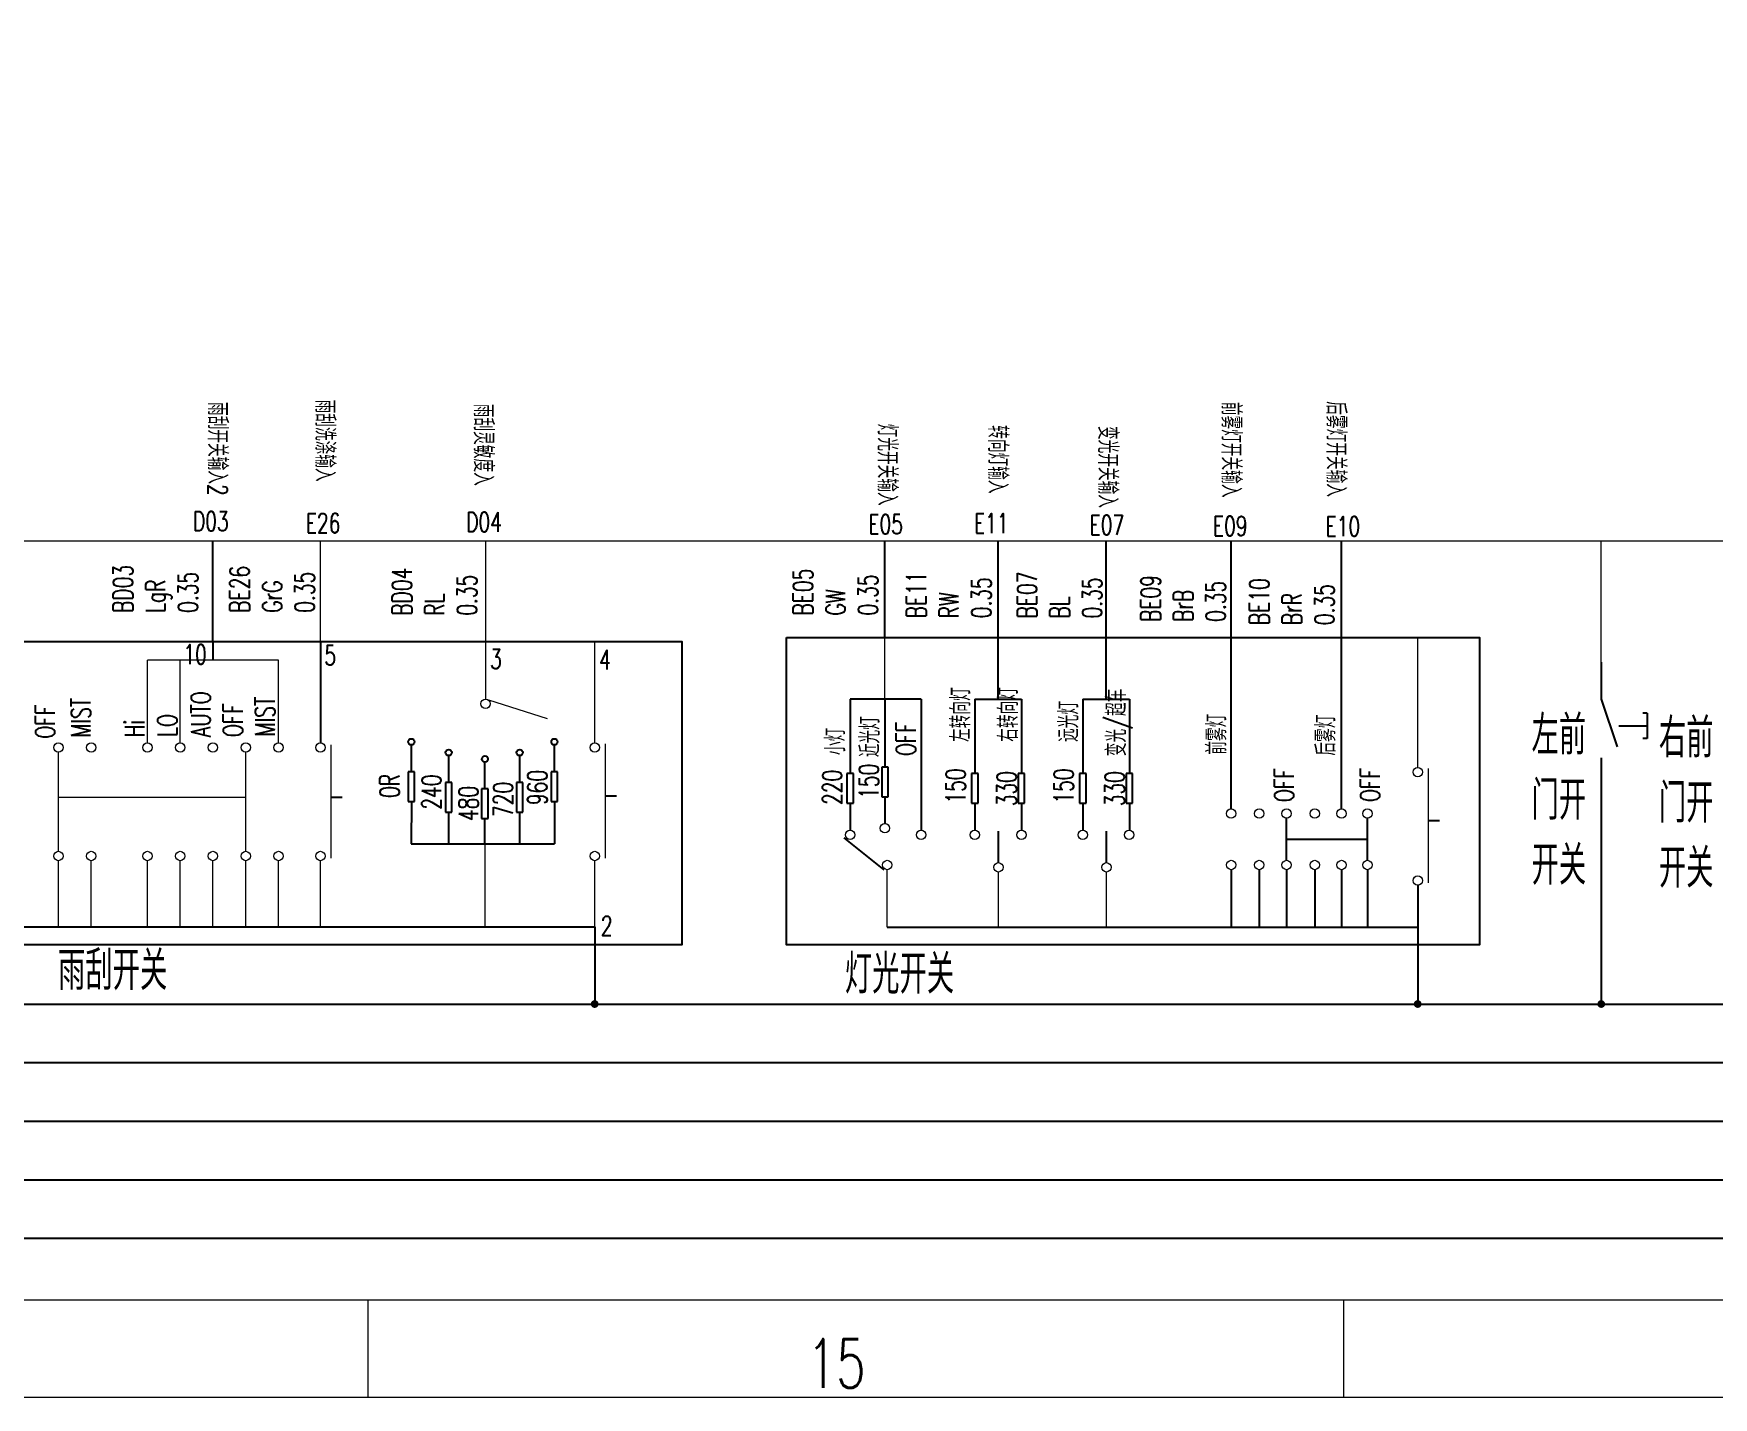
# Model space of a CAD drawing. Header units: millimetres. Extents: x 944 to 3046, y -306 to 288.
# Drawn here: x 2311.3 to 2483.5, y -305.6 to -165.9 of the extents above; entities that cross this region are included whole.
import ezdxf

# ---------------------------------------------------------------- set-up
doc = ezdxf.new("R2010")
doc.units = ezdxf.units.MM
doc.linetypes.add('DASHED', pattern=[19.05, 12.7, -6.35])
doc.layers.add('0Filament', color=7, linetype='Continuous', lineweight=20)
doc.layers.add('细实线', color=7, linetype='Continuous', lineweight=15)
for name, color, linetype in [('3DASHED', 3, 'DASHED'), ('低速CAN低', 21, 'Continuous'), ('地线', 2, 'Continuous'), ('文字层', 7, 'Continuous'), ('电器件', 4, 'Continuous')]:
    doc.layers.add(name, color=color, linetype=linetype)
doc.layers.add('低速CAN高', color=7, linetype='Continuous', true_color=0x9c6471)
doc.layers.add('高速CAN低', color=7, linetype='Continuous', true_color=0xffa500, plot=False)
doc.layers.add('高速CAN高', color=23, linetype='Continuous', plot=False)
doc.styles.add('HZ', font='txt.shx', dxfattribs={"width": 0.7, "height": 2})
doc.styles.add('HZ-3.0', font='txt.shx', dxfattribs={"width": 0.7, "height": 3.5, "bigfont": 'hztxt.shx'})
doc.styles.add('hztxt', font='txt.shx', dxfattribs={"width": 0.7, "bigfont": 'hztxt.shx'})

# ---------------------------------------------------------------- blocks, each defined once
blk = doc.blocks.new('kaiguan')
at = {"layer": '电器件', "color": 140}
for p, q in [((3453.71, -1023.38), (3453.71, -1027.19)), ((3453.71, -1027.19), (3455.36, -1032.08)), ((3458.41, -1028.62), (3457.96, -1028.62)), ((3458.41, -1028.62), (3458.41, -1031.21)), ((3455.51, -1029.91), (3458.41, -1029.91)), ((3458.41, -1031.21), (3457.96, -1031.21)), ((3453.71, -1033.19), (3453.71, -1040.7))]:
    blk.add_line(p, q, dxfattribs=at)

msp = doc.modelspace()

# ---------------------------------------------------------------- hatches: boundary and pattern name
at = {"layer": '0Filament', "ltscale": 0.1}
for points in [[(2368.44, -265.31, 1), (2369.24, -265.31, 1)], [(2452.8, -265.31, 1), (2453.6, -265.31, 1)], [(2471.61, -265.31, 1), (2472.41, -265.31, 1)]]:
    msp.add_hatch(color=0, dxfattribs=at).paths.add_polyline_path(points)

# ---------------------------------------------------------------- linework, layer by layer
for p, q in [((2398.59, -227.74), (2398.59, -217.87)), ((2410.19, -227.74), (2410.19, -217.87)), ((2421.25, -227.74), (2421.25, -217.87)), ((2434.07, -227.74), (2434.07, -217.87)), ((2445.4, -227.74), (2445.4, -217.87))]:
    msp.add_line(p, q)
at = {"color": 2}
for p, q in [((2472.01, -247.58), (2472.01, -265.31)), ((2368.84, -259.25), (2368.84, -265.31))]:
    msp.add_line(p, q, dxfattribs=at)
at = {"layer": '0Filament', "color": 2}
msp.add_line((953.61, -295.62), (3035.61, -295.62), dxfattribs=at)
at = {"layer": '0Filament'}
for p, q in [((2345.61, -305.62), (2345.61, -295.62)), ((2445.61, -305.62), (2445.61, -295.62))]:
    msp.add_line(p, q, dxfattribs=at)
at = {"layer": '0Filament', "color": 7}
msp.add_line((3045.61, -305.62), (943.61, -305.62), dxfattribs=at)
at = {"layer": '低速CAN低'}
msp.add_line((1015.7, -289.31), (2840.07, -289.31), dxfattribs=at)
at = {"layer": '低速CAN高'}
msp.add_line((1015.7, -283.31), (2840.07, -283.31), dxfattribs=at)
at = {"layer": '地线'}
for p, q in [((2453.2, -259.25, 0.07), (2453.2, -265.31)), ((1015.7, -265.31), (2840.07, -265.31))]:
    msp.add_line(p, q, dxfattribs=at)
at = {"layer": '电器件'}
msp.add_line((2329.71, -228.15), (2329.71, -217.87), dxfattribs=at)
at = {"layer": '电器件', "lineweight": 0}
for p, q in [((2340.72, -228.15), (2340.72, -217.87)), ((2357.66, -217.87), (2357.66, -228.15))]:
    msp.add_line(p, q, dxfattribs=at)
at = {"layer": '电器件', "color": 140}
for p, q in [((2329.71, -228.15), (2329.71, -230.06)), ((2340.72, -228.15), (2340.72, -238.54)), ((2410.19, -234.08, 43.81), (2410.19, -227.74)), ((2421.25, -234.08, 43.81), (2421.25, -227.74)), ((2434.07, -245.31, 109.98), (2434.07, -227.74)), ((2445.4, -245.31, 109.98), (2445.4, -227.74)), ((2402.29, -234.08, 83.9), (2395.02, -234.08, -26.07)), ((2407.8, -234.08, 83.9), (2412.57, -234.08, 3.72)), ((2418.87, -234.08, 83.9), (2423.64, -234.08, 3.72)), ((2341.82, -244.12), (2342.94, -244.12)), ((2369.94, -243.98), (2371.06, -243.98)), ((2350.05, -244.54, 61.15), (2350.04, -248.89, 61.15)), ((2364.71, -244.54), (2364.71, -248.89, 380.33)), ((2410.22, -250.82, 109.98), (2410.22, -247.58, 109.98)), ((2421.29, -250.82, 109.98), (2421.29, -247.58, 109.98)), ((2439.76, -250.58, 109.98), (2439.76, -246.27, 109.98)), ((2448.05, -250.58, 109.98), (2448.05, -246.27, 109.98)), ((2454.3, -246.5), (2455.42, -246.5)), ((2350.04, -248.9, 61.15), (2364.71, -248.89, 397.15)), ((2398.5, -251.57, 109.98), (2394.42, -248.29)), ((2439.76, -248.42, 109.98), (2448.05, -248.42, 109.98)), ((2434.07, -251.54, 109.98), (2434.07, -257.44, 109.98)), ((2436.96, -251.54, 109.98), (2436.96, -257.44, 109.98)), ((2439.76, -251.54, 109.98), (2439.76, -257.44, 109.98)), ((2442.65, -251.54, 109.98), (2442.65, -257.44, 109.98)), ((2445.4, -251.54, 109.98), (2445.4, -257.44, 109.98)), ((2448.05, -251.54, 109.98), (2448.05, -257.44, 109.98)), ((2453.2, -253.14), (2453.2, -257.44, 109.98)), ((2303.79, -257.4), (2368.84, -257.4)), ((2368.84, -257.4), (2368.84, -259.25)), ((2398.82, -257.44, 109.98), (2453.2, -257.44, 109.98)), ((2453.2, -257.44, 109.98), (2453.2, -259.25))]:
    msp.add_line(p, q, dxfattribs=at)
at = {"layer": '电器件', "color": 140, "lineweight": 0}
for p, q in [((2357.66, -228.15), (2357.66, -234.06)), ((2368.84, -238.54), (2368.84, -228.15)), ((2398.59, -234.08, 27.88), (2398.59, -227.74)), ((2453.2, -241.06), (2453.2, -227.74)), ((2336.43, -230.06), (2322.99, -230.06)), ((2322.99, -238.54), (2322.99, -230.06)), ((2326.35, -238.54), (2326.35, -230.06)), ((2336.43, -238.54), (2336.43, -230.06)), ((2364, -236.09), (2357.97, -234.18)), ((2341.82, -250.36), (2341.82, -238.75)), ((2369.94, -250.36), (2369.94, -238.66)), ((2313.87, -249.66), (2313.87, -239.5)), ((2333.07, -249.66), (2333.07, -239.5)), ((2454.3, -252.88), (2454.3, -241.18)), ((2333.07, -244.16), (2313.87, -244.16)), ((2357.58, -248.89, -256.33), (2357.58, -257.4, -256.33)), ((2313.87, -257.4), (2313.87, -250.62)), ((2317.23, -257.4), (2317.23, -250.62)), ((2322.99, -257.4), (2322.99, -250.62)), ((2326.35, -257.4), (2326.35, -250.62)), ((2329.71, -257.4), (2329.71, -250.62)), ((2333.07, -257.4), (2333.07, -250.62)), ((2336.43, -257.4), (2336.43, -250.62)), ((2340.72, -257.4), (2340.72, -250.62)), ((2368.84, -257.4), (2368.84, -250.62)), ((2398.82, -257.44, 109.98), (2398.82, -251.54, 109.98)), ((2410.22, -257.44, 109.98), (2410.22, -251.78, 109.98)), ((2421.29, -257.44, 109.98), (2421.29, -251.78, 109.98))]:
    msp.add_line(p, q, dxfattribs=at)
at = {"layer": '电器件', "color": 140, "ltscale": 0.1}
for p, q in [((2395.02, -234.08, -26.07), (2395.02, -241.7, -26.07)), ((2398.59, -234.08, 43.73), (2398.59, -241.04, 43.73)), ((2402.29, -234.08, -106.26), (2402.29, -241.7, -106.26)), ((2407.8, -234.08, 83.9), (2407.8, -241.7, 83.9)), ((2412.57, -234.08, 3.72), (2412.57, -241.7, 3.72)), ((2418.87, -234.08, 83.9), (2418.87, -241.7, 83.9)), ((2423.64, -234.08, 3.72), (2423.64, -241.7, 3.72)), ((2350.05, -241.51, 61.15), (2350.05, -238.76, 61.15)), ((2364.71, -241.51), (2364.71, -238.76)), ((2353.87, -242.6, -106.26), (2353.87, -239.85, -106.26)), ((2357.58, -243.27, 233.9), (2357.58, -240.52, 233.9)), ((2361.15, -242.6, -26.07), (2361.15, -239.85, -26.07)), ((2398.92, -241.04, 233.9), (2398.26, -241.04, 233.9)), ((2398.26, -241.04, 233.9), (2398.26, -244.07, 233.9)), ((2398.92, -244.07, 233.9), (2398.92, -241.04, 233.9)), ((2350.38, -241.51, 61.15), (2349.72, -241.51, 61.15)), ((2349.72, -241.51, 61.15), (2349.72, -244.54, 61.15)), ((2350.38, -244.54, 61.15), (2350.38, -241.51, 61.15)), ((2354.2, -242.6, -106.26), (2353.54, -242.6, -106.26)), ((2353.54, -242.6, -106.26), (2353.54, -245.64, -106.26)), ((2354.2, -245.64, -106.26), (2354.2, -242.6, -106.26)), ((2361.48, -242.6, -26.07), (2360.82, -242.6, -26.07)), ((2360.82, -242.6, -26.07), (2360.82, -245.64, -26.07)), ((2361.48, -245.64, -26.07), (2361.48, -242.6, -26.07)), ((2365.04, -241.51), (2364.38, -241.51)), ((2364.38, -241.51), (2364.38, -244.54)), ((2365.04, -244.54), (2365.04, -241.51)), ((2395.35, -241.7, -26.07), (2394.69, -241.7, -26.07)), ((2394.69, -241.7, -26.07), (2394.69, -244.74, -26.07)), ((2395.35, -244.74, -26.07), (2395.35, -241.7, -26.07)), ((2402.29, -241.7, -106.26), (2402.3, -247.49, -106.26)), ((2408.13, -241.7, 83.9), (2407.47, -241.7, 83.9)), ((2407.47, -241.7, 83.9), (2407.47, -244.74, 83.9)), ((2408.13, -244.74, 83.9), (2408.13, -241.7, 83.9)), ((2412.91, -241.7, 83.9), (2412.25, -241.7, 83.9)), ((2412.25, -241.7, 83.9), (2412.25, -244.74, 83.9)), ((2412.91, -244.74, 83.9), (2412.91, -241.7, 83.9)), ((2419.2, -241.7, 83.9), (2418.53, -241.7, 83.9)), ((2418.53, -241.7, 83.9), (2418.53, -244.74, 83.9)), ((2419.2, -244.74, 83.9), (2419.2, -241.7, 83.9)), ((2423.98, -241.7, 83.9), (2423.32, -241.7, 83.9)), ((2423.32, -241.7, 83.9), (2423.32, -244.74, 83.9)), ((2423.98, -244.74, 83.9), (2423.98, -241.7, 83.9)), ((2357.91, -243.27, 233.9), (2357.25, -243.27, 233.9)), ((2357.25, -243.27, 233.9), (2357.25, -246.3, 233.9)), ((2357.91, -246.3, 233.9), (2357.91, -243.27, 233.9)), ((2398.26, -244.07, 233.9), (2398.92, -244.07, 233.9)), ((2398.59, -244.07, 233.9), (2398.59, -246.82, 233.9)), ((2349.72, -244.54, 61.15), (2350.38, -244.54, 61.15)), ((2353.54, -245.64, -106.26), (2354.2, -245.64, -106.26)), ((2353.88, -248.89, -106.26), (2353.88, -245.64, -106.26)), ((2360.82, -245.64, -26.07), (2361.48, -245.64, -26.07)), ((2361.15, -248.89, -26.07), (2361.15, -245.64, -26.07)), ((2364.38, -244.54), (2365.04, -244.54)), ((2394.69, -244.74, -26.07), (2395.35, -244.74, -26.07)), ((2395.02, -244.74, -26.07), (2395.02, -247.49, -26.07)), ((2407.47, -244.74, 83.9), (2408.13, -244.74, 83.9)), ((2407.8, -244.74, 83.9), (2407.8, -247.49, 83.9)), ((2412.25, -244.74, 83.9), (2412.91, -244.74, 83.9)), ((2412.58, -244.74, 83.9), (2412.58, -247.49, 3.72)), ((2418.53, -244.74, 83.9), (2419.2, -244.74, 83.9)), ((2418.87, -244.74, 83.9), (2418.87, -247.49, 83.9)), ((2423.32, -244.74, 83.9), (2423.98, -244.74, 83.9)), ((2423.65, -244.74, 83.9), (2423.65, -247.49, 3.72)), ((2357.25, -246.3, 233.9), (2357.91, -246.3, 233.9)), ((2357.58, -248.89, 43.73), (2357.58, -246.3, 43.73))]:
    msp.add_line(p, q, dxfattribs=at)
at = {"layer": '电器件', "color": 140}
for points in [[(2297.33, -228.15), (2377.78, -228.15), (2377.78, -259.25), (2297.33, -259.25)], [(2388.49, -227.74), (2459.52, -227.74), (2459.52, -259.25), (2388.49, -259.25)]]:
    msp.add_lwpolyline(points, close=True, dxfattribs=at)
at = {"layer": '电器件', "color": 140, "lineweight": 0}
for centre in [(2357.66, -234.54), (2313.87, -239.02), (2317.23, -239.02), (2322.99, -239.02), (2326.35, -239.02), (2329.71, -239.02), (2333.07, -239.02), (2336.43, -239.02), (2340.72, -239.02), (2368.84, -239.02), (2453.2, -241.54), (2434.07, -245.79, 109.98), (2436.96, -245.79, 109.98), (2439.76, -245.79, 109.98), (2442.65, -245.79, 109.98), (2445.4, -245.79, 109.98), (2448.05, -245.79, 109.98), (2395.02, -247.97, -26.07), (2398.58, -247.3, 233.9), (2402.3, -247.97, 83.9), (2407.8, -247.97, 83.9), (2412.58, -247.97, 3.72), (2418.87, -247.97, 83.9), (2423.61, -247.97, 3.72), (2313.87, -250.14), (2317.23, -250.14), (2322.99, -250.14), (2326.35, -250.14), (2329.71, -250.14), (2333.07, -250.14), (2336.43, -250.14), (2340.72, -250.14), (2368.84, -250.14), (2398.82, -251.06, 109.98), (2410.22, -251.3, 109.98), (2421.29, -251.3, 109.98), (2434.09, -251.06, 109.98), (2436.96, -251.06, 109.98), (2439.76, -251.06, 109.98), (2442.65, -251.06, 109.98), (2445.4, -251.06, 109.98), (2448.05, -251.06, 109.98), (2453.2, -252.66)]:
    msp.add_circle(centre, 0.48, dxfattribs=at)
at = {"layer": '电器件', "color": 140}
for centre in [(2350.05, -238.44, 61.15), (2353.87, -239.54, -106.26), (2361.15, -239.54, -26.07), (2364.71, -238.44), (2357.58, -240.2, 233.9)]:
    msp.add_circle(centre, 0.316, dxfattribs=at)
at = {"layer": '细实线'}
msp.add_line((2472.01, -230.26), (2472.01, -217.87), dxfattribs=at)
msp.add_lwpolyline([(2199.13, -152.47), (2837.81, -152.47), (2837.81, -217.87), (2199.13, -217.87)], close=True, dxfattribs=at)
at = {"layer": '高速CAN低'}
msp.add_line((1015.7, -277.31), (2840.07, -277.31), dxfattribs=at)
at = {"layer": '高速CAN高'}
msp.add_line((1015.7, -271.31), (2840.07, -271.31), dxfattribs=at)

# ---------------------------------------------------------------- block references
msp.add_blockref('kaiguan', (-981.7, 793.12))

# ---------------------------------------------------------------- texts
at = {"layer": '0Filament', "style": 'HZ', "width": 0.7}
msp.add_text('15', height=5, dxfattribs=at).set_placement((2390.6, -304.64))
at = {"layer": '3DASHED', "char_height": 2, "width": 1.4008, "attachment_point": 1, "rotation": 90, "style": 'HZ-3.0'}
for s, insert in [('BD03 LgR 0.35', (2319.49, -225.23)), ('BE26 GrG 0.35', (2331.45, -225.21)), ('BD04 RL 0.35', (2348.08, -225.51)), ('BE05 GW 0.35', (2389.19, -225.49)), ('BE11 RW 0.35', (2400.81, -225.78)), ('BE07 BL 0.35', (2412.16, -225.79)), ('BE09\\PBrB 0.35', (2424.83, -226.15)), ('BE10\\PBrR 0.35', (2435.97, -226.48))]:
    msp.add_mtext(s, dxfattribs=dict(at, insert=insert))
at = {"layer": '文字层', "char_height": 2, "width": 15.56, "attachment_point": 1, "rotation": 270, "style": 'HZ-3.0'}
for s, insert in [('雨刮开关输入2', (2331.18, -203.62)), ('雨刮洗涤输入', (2342.19, -203.37)), ('雨刮灵敏度入', (2358.43, -203.8)), ('前雾灯开关输入', (2435.08, -203.6)), ('后雾灯开关输入', (2445.84, -203.54)), ('灯光开关输入', (2399.83, -205.83)), ('转向灯输入', (2411.16, -205.99)), ('变光开关输入', (2422.44, -206.07))]:
    msp.add_mtext(s, dxfattribs=dict(at, insert=insert))
at = {"layer": '文字层', "char_height": 2, "width": 15.56, "attachment_point": 1, "style": 'HZ-3.0'}
for s, insert in [('D03', (2327.66, -214.83)), ('E26', (2339.23, -215.03)), ('D04', (2355.66, -214.91)), ('E05', (2396.89, -215.14)), ('E11', (2407.72, -215.05)), ('E07', (2419.57, -215.22)), ('E09', (2432.21, -215.33)), ('E10', (2443.76, -215.36))]:
    msp.add_mtext(s, dxfattribs=dict(at, insert=insert))
at = {"layer": '电器件', "color": 140, "lineweight": 0, "style": 'hztxt', "width": 0.7}
for s, p in [('MIST', (2317.17, -238.01)), ('AUTO', (2329.46, -237.95)), ('MIST', (2336.05, -237.88)), ('左转向灯', (2407.35, -238.45, 343.87)), ('右转向灯', (2412.24, -238.43, 343.87)), ('变光/超车', (2423.31, -239.91, 343.87)), ('OFF', (2313.51, -238.11)), ('LO', (2326.03, -237.94)), ('OFF', (2332.77, -237.95)), ('近光灯', (2398.05, -240.01, 233.9)), ('远光灯', (2418.42, -238.45, 343.87)), ('前雾灯', (2433.59, -239.76, 343.87)), ('后雾灯', (2444.77, -239.85, 343.87)), ('Hi', (2322.68, -237.97)), ('小灯', (2394.52, -239.8, 233.9)), ('OFF', (2401.75, -239.89, 233.9)), ('150', (2397.94, -244.28, 207.82)), ('0R', (2348.82, -244.19)), ('240', (2353.11, -245.39)), ('720', (2360.45, -246.14, 207.82)), ('960', (2363.96, -244.92, 233.9)), ('220', (2394.18, -244.9, 233.9)), ('150', (2406.84, -244.77, 317.8)), ('330', (2412.07, -245.05, 343.87)), ('150', (2417.91, -244.77, 317.8)), ('330', (2423.14, -245.05, 343.87)), ('OFF', (2440.51, -244.61, 343.87)), ('OFF', (2449.32, -244.6, 343.87)), ('480', (2356.9, -246.56, 233.9))]:
    msp.add_text(s, height=2, rotation=90, dxfattribs=at).set_placement(p)
at = {"layer": '电器件', "color": 140, "linetype": 'ByBlock', "char_height": 2, "width": 0.2669, "attachment_point": 3, "style": 'HZ-3.0'}
for s, insert in [('10', (2329.07, -228.48)), ('5', (2342.33, -228.58)), ('3', (2359.31, -228.96)), ('4', (2370.49, -229.02)), ('2', (2370.67, -256.3))]:
    msp.add_mtext(s, dxfattribs=dict(at, insert=insert))
at = {"layer": '电器件', "char_height": 4, "attachment_point": 1, "style": 'HZ-3.0'}
for s, insert, width in [('左前门开开关', (2464.87, -235.75), 6.3631), ('右前门开开关', (2477.92, -236.04), 7.2637), ('雨刮开关', (2313.83, -259.88), 15.3555), ('灯光开关', (2394.48, -260.24), 13.2916)]:
    msp.add_mtext(s, dxfattribs=dict(at, insert=insert, width=width))

doc.saveas('drawing.dxf')
